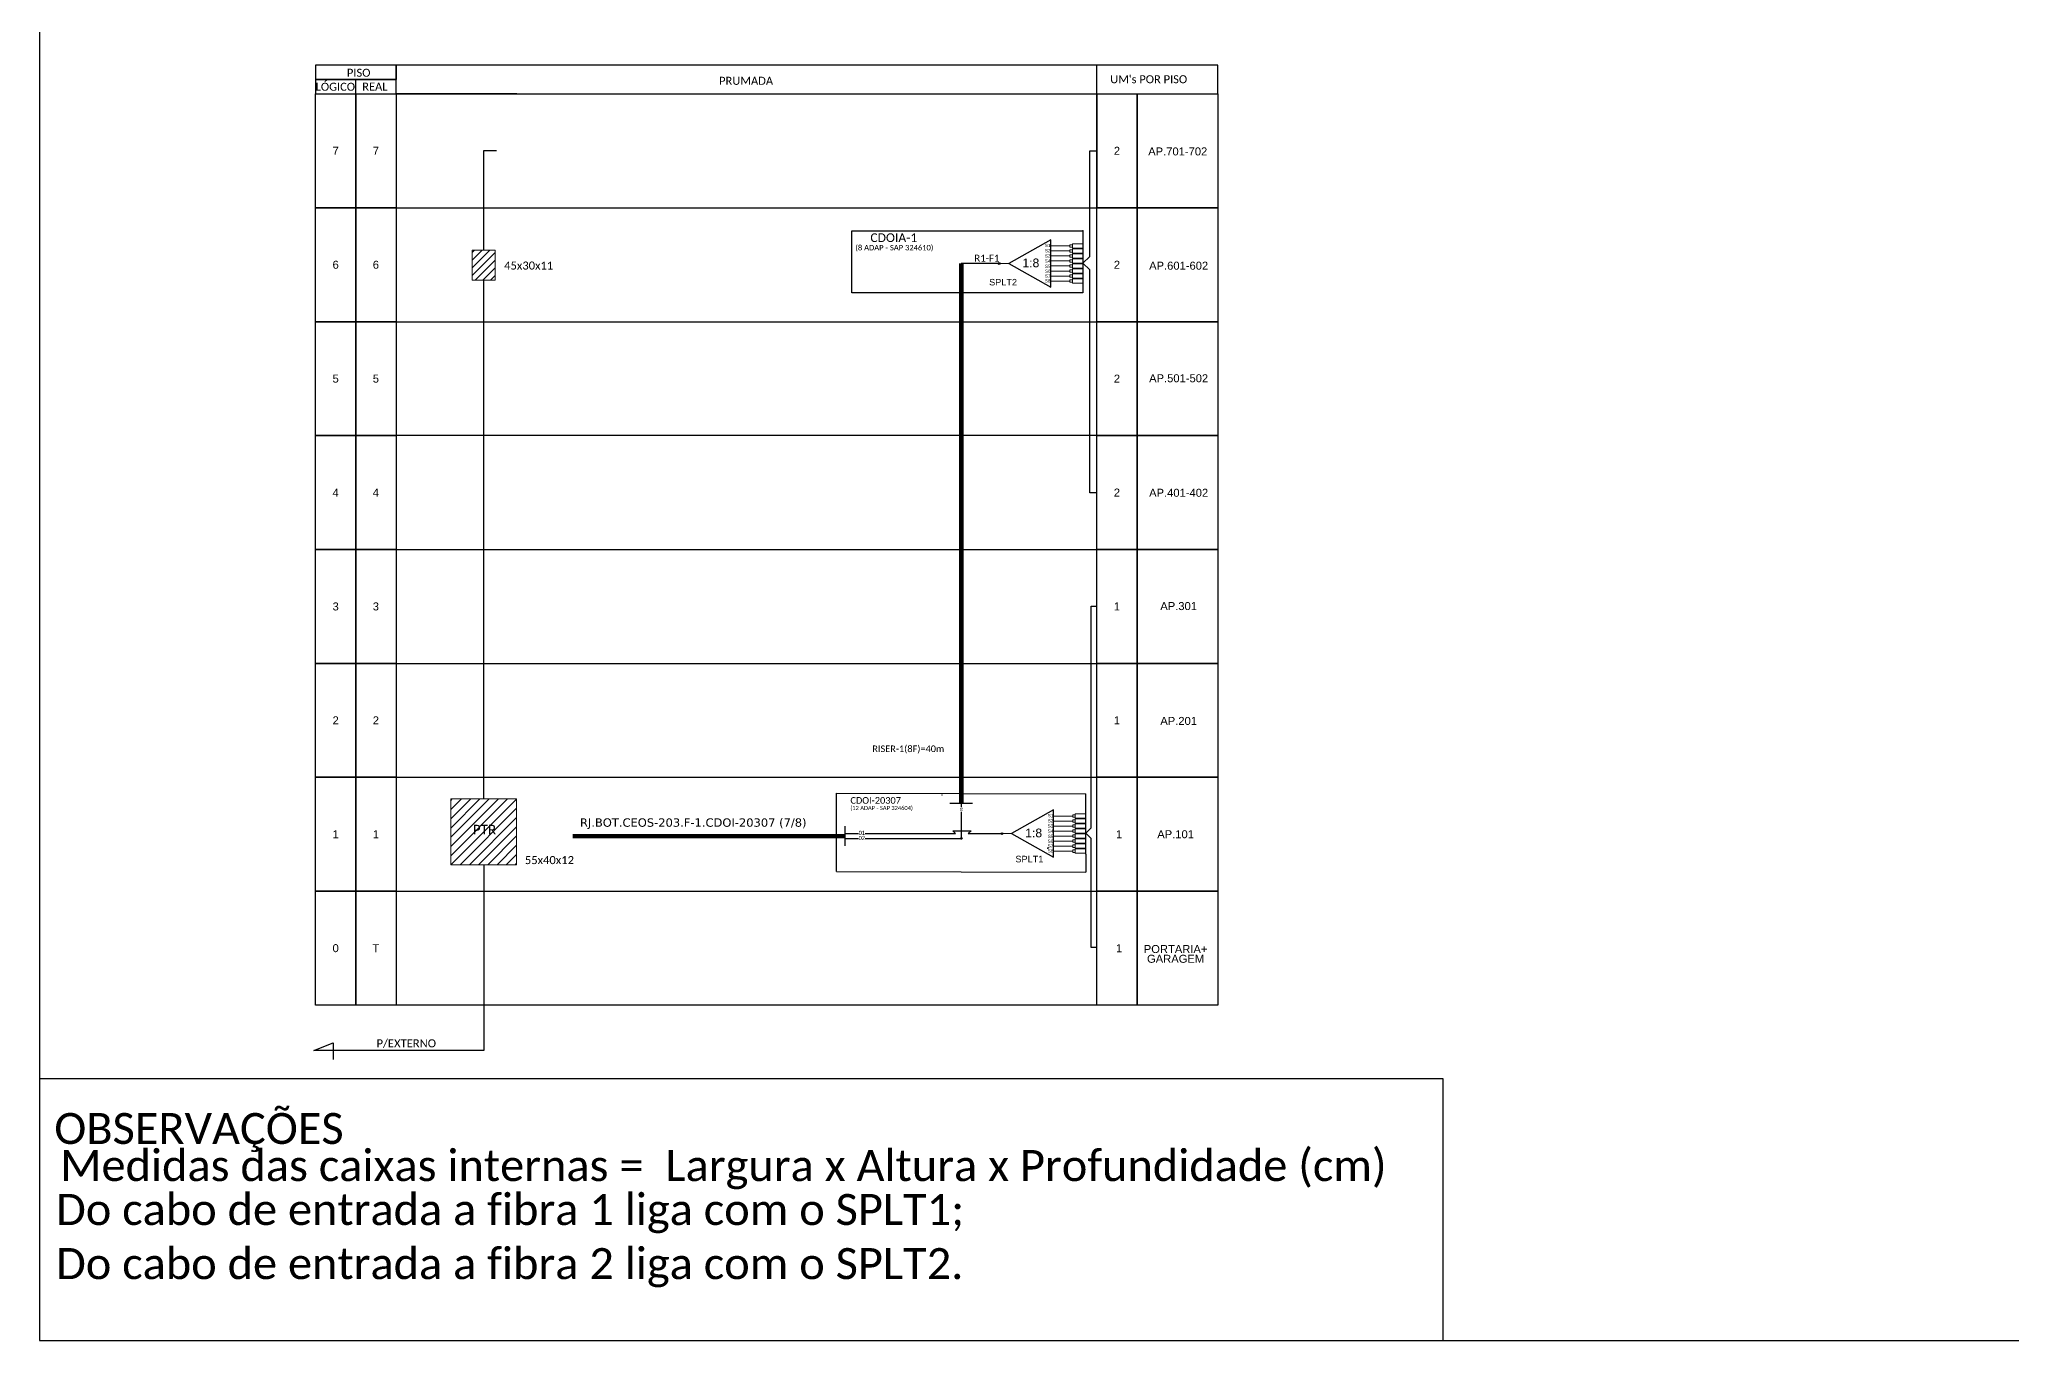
# Model space of a CAD drawing. Header units: inches. Extents: x 26024 to 26862, y 293481 to 294075.
# Drawn here: x 26023.6 to 26477.1, y 293481.5 to 293780.7 of the extents above; entities that cross this region are included whole.
import ezdxf
from ezdxf.enums import TextEntityAlignment as Align

# ---------------------------------------------------------------- set-up
doc = ezdxf.new("R2010")
doc.units = ezdxf.units.IN
doc.header["$MEASUREMENT"] = 0
doc.layers.add('10.1-Caixas Subterrâneas', color=5, linetype='Continuous')
doc.layers.add('10.4-Postes', color=1, linetype='Continuous', lineweight=0)
doc.layers.add('40.1-ETIQUETAS', color=1, linetype='Continuous', lineweight=20)
doc.styles.add('ARIAL', font='arial.ttf')
doc.styles.add('MtXpl_Calibri', font='calibri.ttf')
doc.styles.add('siredit', font='verdana.ttf')
doc.styles.add('WMF-Calibri0', font='calibri.ttf')

# ---------------------------------------------------------------- blocks, each defined once
blk = doc.blocks.new('A$C415C251F')
at = {"color": 3}
blk.add_point((0, 0), dxfattribs=at)
blk = doc.blocks.new('LEG_CDOIA8_C-SPLT_DIR')
at = {"color": 3}
blk.add_blockref('A$C415C251F', (0, 0), dxfattribs=at)
at = {"color": 1, "style": 'WMF-Calibri0', "flags": 4}
blk.add_attdef('CDO', (-26.84, -2.61), '', height=2, dxfattribs=at)
blk.add_attdef('MODELO', text='', height=1.5, dxfattribs=at).set_placement((-22.23, -4.54), align=Align.CENTER)
at = {"style": 'ARIAL', "flags": 4}
blk.add_attdef('SPLITAGEM', text='', height=1.5, dxfattribs=at).set_placement((-18.36, -12.59), align=Align.CENTER)
blk = doc.blocks.new('SPLT_1-8_SC-APC')
at = {"color": 1}
blk.add_lwpolyline([(-7.37, -2.1), (-17.04, -7.55), (-7.37, -13), (-7.37, -2.1)], dxfattribs=at)
at = {"color": 3, "lineweight": 0}
for points in [[(-2.99, -3.51), (-7.37, -3.51)], [(-2.41, -3.02), (-2.41, -4)], [(-2.41, -3.02), (0, -3.02)], [(-2.41, -4), (0, -4)], [(-2.41, -4.17), (-2.41, -5.16)], [(-2.41, -4.17), (0, -4.17)], [(-7.37, -4.66), (-2.99, -4.66)], [(-7.37, -5.82), (-2.99, -5.82)], [(-7.37, -6.97), (-2.99, -6.97)], [(-7.37, -8.12), (-2.99, -8.12)], [(-2.41, -5.16), (0, -5.16)], [(-2.41, -5.32), (-2.41, -6.31)], [(-2.41, -5.32), (0, -5.32)], [(-2.41, -6.31), (0, -6.31)], [(-2.41, -6.48), (-2.41, -7.46)], [(-2.41, -6.48), (0, -6.48)], [(-2.41, -7.46), (0, -7.46)], [(-2.41, -7.63), (-2.41, -8.62)], [(-2.41, -7.63), (0, -7.63)], [(-2.41, -8.62), (0, -8.62)], [(-2.41, -8.78), (-2.41, -9.77)], [(-2.41, -8.78), (0, -8.78)], [(-7.37, -9.28), (-2.99, -9.28)], [(-7.37, -10.43), (-2.99, -10.43)], [(-7.37, -11.58), (-2.99, -11.58)], [(-2.41, -9.77), (0, -9.77)], [(-2.41, -9.94), (-2.41, -10.92)], [(-2.41, -9.94), (0, -9.94)], [(-2.41, -10.92), (0, -10.92)], [(-2.41, -11.09), (-2.41, -12.08)], [(-2.41, -11.09), (0, -11.09)], [(-2.41, -12.08), (0, -12.08)]]:
    blk.add_lwpolyline(points, dxfattribs=at)
for points in [[(-2.99, -3.22), (-2.41, -3.22), (-2.41, -3.8), (-2.99, -3.8)], [(-2.99, -4.38), (-2.41, -4.38), (-2.41, -4.95), (-2.99, -4.95)], [(-2.99, -5.53), (-2.41, -5.53), (-2.41, -6.1), (-2.99, -6.1)], [(-2.99, -6.68), (-2.41, -6.68), (-2.41, -7.26), (-2.99, -7.26)], [(-2.99, -7.84), (-2.41, -7.84), (-2.41, -8.41), (-2.99, -8.41)], [(-2.99, -8.99), (-2.41, -8.99), (-2.41, -9.56), (-2.99, -9.56)], [(-2.99, -10.14), (-2.41, -10.14), (-2.41, -10.72), (-2.99, -10.72)], [(-2.99, -11.3), (-2.41, -11.3), (-2.41, -11.87), (-2.99, -11.87)]]:
    blk.add_lwpolyline(points, close=True, dxfattribs=at)
at = {"color": 1, "lineweight": 0}
blk.add_lwpolyline([(-17.04, -7.55), (-19.26, -7.55)], dxfattribs=at)
at = {"color": 1, "style": 'ARIAL'}
for s, height, p in [('S1', 0.75, (-8.74, -3.78)), ('S2', 0.75, (-8.74, -4.97)), ('1:8', 2, (-13.91, -8.4)), ('S3', 0.75, (-8.74, -6.18)), ('S4', 0.75, (-8.74, -7.36)), ('S5', 0.75, (-8.74, -8.57)), ('S6', 0.75, (-8.74, -9.69)), ('S7', 0.75, (-8.74, -10.78)), ('S8', 0.75, (-8.74, -11.9))]:
    blk.add_text(s, height=height, dxfattribs=at).set_placement(p)

msp = doc.modelspace()

# ---------------------------------------------------------------- hatches: boundary and pattern name
h = msp.add_hatch()
h.set_pattern_fill('ANSI31', color=1, scale=10)
h.set_pattern_definition([(45, (13935.6227, 291949.286), (-0.88388348, 0.88388348), [])])
h.paths.add_polyline_path([(26128.44, 293732.28), (26123.15, 293732.28), (26123.15, 293725.38), (26128.44, 293725.38)])
h = msp.add_hatch(color=3)
h.dxf.hatch_style = 1
edge = h.paths.add_edge_path()
edge.add_arc((26244.33, 293729.19), 0.205, 0, 360)
h = msp.add_hatch()
h.set_pattern_fill('ANSI31', color=1, scale=12, style=0)
h.set_pattern_definition([(45, (25384.6216, 293128.7979), (-1.0606602, 1.0606602), [])])
h.paths.add_polyline_path([(26133.38, 293606.06), (26118.21, 293606.06), (26118.21, 293590.92), (26133.38, 293590.92)])
h.paths.add_polyline_path([(26122.93, 293597.01), (26129.45, 293597.01), (26129.45, 293600.96), (26122.93, 293600.96)], flags=9)
h = msp.add_hatch(color=3)
h.dxf.hatch_style = 1
edge = h.paths.add_edge_path()
edge.add_arc((26235.63, 293596.96), 0.195, 0, 360)
h = msp.add_hatch(color=3)
h.dxf.hatch_style = 1
edge = h.paths.add_edge_path()
edge.add_arc((26235.63, 293596.96), 0.195, 0, 360)
h = msp.add_hatch(color=3)
h.dxf.hatch_style = 1
edge = h.paths.add_edge_path()
edge.add_arc((26244.97, 293598.09), 0.195, 0, 360)
h = msp.add_hatch(color=3)
h.dxf.hatch_style = 1
edge = h.paths.add_edge_path()
edge.add_arc((26244.97, 293598.09), 0.195, 0, 360)

# ---------------------------------------------------------------- linework, layer by layer
for p, q in [((26105.64, 293774.77), (26087.13, 293774.77)), ((26087.13, 293774.77), (26087.13, 293771.48)), ((26105.64, 293771.48), (26087.13, 293771.48)), ((26087.13, 293771.48), (26087.13, 293768.19)), ((26087.13, 293771.48), (26105.64, 293771.48)), ((26096.39, 293768.19), (26096.39, 293771.48)), ((26105.64, 293771.48), (26105.64, 293774.77)), ((26294.58, 293774.77), (26105.64, 293774.77)), ((26105.64, 293774.77), (26105.64, 293774.77)), ((26105.64, 293774.77), (26105.64, 293771.48)), ((26105.64, 293768.19), (26105.64, 293771.48)), ((26266.79, 293768.19), (26266.79, 293774.77)), ((26294.58, 293768.19), (26294.58, 293774.77)), ((26087.13, 293768.19), (26105.64, 293768.19)), ((26105.64, 293768.19), (26294.58, 293768.19)), ((26105.64, 293663.41), (26266.81, 293663.41)), ((26105.64, 293637.22), (26266.81, 293637.22)), ((26105.64, 293611.02), (26266.81, 293611.02))]:
    msp.add_line(p, q)
at = {"color": 0}
for p, q in [((26087.13, 293768.19), (26096.39, 293768.19)), ((26087.13, 293742), (26087.13, 293768.19)), ((26096.39, 293768.19), (26096.39, 293742)), ((26096.39, 293768.19), (26105.64, 293768.19)), ((26096.39, 293742), (26096.39, 293768.19)), ((26105.64, 293768.19), (26105.64, 293742)), ((26124.16, 293768.19), (26105.64, 293768.19)), ((26105.64, 293768.19), (26105.64, 293742)), ((26133.42, 293768.19), (26124.16, 293768.19)), ((26133.42, 293768.19), (26266.81, 293768.19)), ((26266.81, 293768.19), (26266.81, 293742)), ((26266.81, 293768.19), (26276.06, 293768.19)), ((26266.81, 293558.63), (26266.81, 293768.19)), ((26276.06, 293768.19), (26294.58, 293768.19)), ((26276.06, 293742), (26276.06, 293768.19)), ((26276.06, 293768.19), (26276.06, 293742)), ((26294.58, 293768.19), (26294.58, 293742)), ((26087.13, 293742), (26096.39, 293742)), ((26087.13, 293715.8), (26087.13, 293742)), ((26096.39, 293742), (26087.13, 293742)), ((26096.39, 293742), (26096.39, 293715.8)), ((26096.39, 293742), (26105.64, 293742)), ((26096.39, 293715.8), (26096.39, 293742)), ((26105.64, 293742), (26096.39, 293742)), ((26105.64, 293742), (26266.81, 293742)), ((26105.64, 293742), (26105.64, 293715.8)), ((26105.64, 293742), (26105.64, 293715.8)), ((26266.81, 293742), (26276.06, 293742)), ((26276.06, 293742), (26266.81, 293742)), ((26276.06, 293742), (26294.58, 293742)), ((26276.06, 293715.8), (26276.06, 293742)), ((26276.06, 293742), (26276.06, 293715.8)), ((26294.58, 293742), (26276.06, 293742)), ((26294.58, 293742), (26294.58, 293715.8)), ((26087.13, 293715.8), (26096.39, 293715.8)), ((26087.13, 293689.61), (26087.13, 293715.8)), ((26096.39, 293715.8), (26087.13, 293715.8)), ((26096.39, 293715.8), (26096.39, 293689.61)), ((26096.39, 293715.8), (26105.64, 293715.8)), ((26096.39, 293689.61), (26096.39, 293715.8)), ((26105.64, 293715.8), (26096.39, 293715.8)), ((26105.64, 293715.8), (26266.81, 293715.8)), ((26105.64, 293715.8), (26105.64, 293689.61)), ((26105.64, 293715.8), (26105.64, 293689.61)), ((26266.81, 293715.8), (26276.06, 293715.8)), ((26276.06, 293715.8), (26266.81, 293715.8)), ((26276.06, 293715.8), (26294.58, 293715.8)), ((26276.06, 293689.61), (26276.06, 293715.8)), ((26276.06, 293715.8), (26276.06, 293689.61)), ((26294.58, 293715.8), (26276.06, 293715.8)), ((26294.58, 293715.8), (26294.58, 293689.61)), ((26096.39, 293689.61), (26087.13, 293689.61)), ((26087.13, 293689.61), (26096.39, 293689.61)), ((26087.13, 293663.41), (26087.13, 293689.61)), ((26105.64, 293689.61), (26096.39, 293689.61)), ((26096.39, 293689.61), (26096.39, 293663.41)), ((26096.39, 293689.61), (26105.64, 293689.61)), ((26096.39, 293663.41), (26096.39, 293689.61)), ((26266.81, 293689.61), (26105.64, 293689.61)), ((26105.64, 293689.61), (26105.64, 293663.41)), ((26105.64, 293689.61), (26105.64, 293663.41)), ((26276.06, 293689.61), (26266.81, 293689.61)), ((26266.81, 293689.61), (26276.06, 293689.61)), ((26294.58, 293689.61), (26276.06, 293689.61)), ((26276.06, 293689.61), (26294.58, 293689.61)), ((26276.06, 293663.41), (26276.06, 293689.61)), ((26276.06, 293689.61), (26276.06, 293663.41)), ((26294.58, 293689.61), (26294.58, 293663.41)), ((26096.39, 293663.41), (26087.13, 293663.41)), ((26087.13, 293663.41), (26096.39, 293663.41)), ((26087.13, 293637.22), (26087.13, 293663.41)), ((26105.64, 293663.41), (26096.39, 293663.41)), ((26096.39, 293663.41), (26096.39, 293637.22)), ((26096.39, 293663.41), (26105.64, 293663.41)), ((26096.39, 293637.22), (26096.39, 293663.41)), ((26105.64, 293663.41), (26105.64, 293637.22)), ((26105.64, 293663.41), (26105.64, 293637.22)), ((26276.06, 293663.41), (26266.81, 293663.41)), ((26266.81, 293663.41), (26276.06, 293663.41)), ((26294.58, 293663.41), (26276.06, 293663.41)), ((26276.06, 293663.41), (26294.58, 293663.41)), ((26276.06, 293637.22), (26276.06, 293663.41)), ((26276.06, 293663.41), (26276.06, 293637.22)), ((26294.58, 293663.41), (26294.58, 293637.22)), ((26096.39, 293637.22), (26087.13, 293637.22)), ((26087.13, 293637.22), (26096.39, 293637.22)), ((26087.13, 293611.02), (26087.13, 293637.22)), ((26105.64, 293637.22), (26096.39, 293637.22)), ((26096.39, 293637.22), (26096.39, 293611.02)), ((26096.39, 293637.22), (26105.64, 293637.22)), ((26096.39, 293611.02), (26096.39, 293637.22)), ((26105.64, 293637.22), (26105.64, 293611.02)), ((26105.64, 293637.22), (26105.64, 293611.02)), ((26276.06, 293637.22), (26266.81, 293637.22)), ((26266.81, 293637.22), (26276.06, 293637.22)), ((26294.58, 293637.22), (26276.06, 293637.22)), ((26276.06, 293637.22), (26294.58, 293637.22)), ((26276.06, 293611.02), (26276.06, 293637.22)), ((26276.06, 293637.22), (26276.06, 293611.02)), ((26294.58, 293637.22), (26294.58, 293611.02)), ((26096.39, 293611.02), (26087.13, 293611.02)), ((26087.13, 293611.02), (26096.39, 293611.02)), ((26087.13, 293584.83), (26087.13, 293611.02)), ((26105.64, 293611.02), (26096.39, 293611.02)), ((26096.39, 293611.02), (26096.39, 293584.83)), ((26096.39, 293611.02), (26105.64, 293611.02)), ((26096.39, 293584.83), (26096.39, 293611.02)), ((26105.64, 293611.02), (26105.64, 293584.83)), ((26105.64, 293611.02), (26105.64, 293584.83)), ((26276.06, 293611.02), (26266.81, 293611.02)), ((26266.81, 293611.02), (26276.06, 293611.02)), ((26294.58, 293611.02), (26276.06, 293611.02)), ((26276.06, 293611.02), (26294.58, 293611.02)), ((26276.06, 293584.83), (26276.06, 293611.02)), ((26276.06, 293611.02), (26276.06, 293584.83)), ((26294.58, 293611.02), (26294.58, 293584.83)), ((26096.39, 293584.83), (26087.13, 293584.83)), ((26087.13, 293584.83), (26096.39, 293584.83)), ((26087.13, 293558.63), (26087.13, 293584.83)), ((26105.64, 293584.83), (26096.39, 293584.83)), ((26096.39, 293584.83), (26096.39, 293558.63)), ((26096.39, 293584.83), (26105.64, 293584.83)), ((26096.39, 293558.63), (26096.39, 293584.83)), ((26105.64, 293584.83), (26266.81, 293584.83)), ((26105.64, 293584.83), (26105.64, 293558.63)), ((26105.64, 293584.83), (26105.64, 293558.63)), ((26276.06, 293584.83), (26266.81, 293584.83)), ((26266.81, 293584.83), (26276.06, 293584.83)), ((26294.58, 293584.83), (26276.06, 293584.83)), ((26276.06, 293584.83), (26294.58, 293584.83)), ((26276.06, 293558.63), (26276.06, 293584.83)), ((26276.06, 293584.83), (26276.06, 293558.63)), ((26294.58, 293584.83), (26294.58, 293558.63)), ((26096.39, 293558.63), (26087.13, 293558.63)), ((26105.64, 293558.63), (26096.39, 293558.63)), ((26266.81, 293558.63), (26105.64, 293558.63)), ((26276.06, 293558.63), (26266.81, 293558.63)), ((26294.58, 293558.63), (26276.06, 293558.63))]:
    msp.add_line(p, q, dxfattribs=at)
for points in [[(26023.65, 293481.49), (26862.21, 293481.49), (26862.21, 294075.49), (26023.65, 294075.49), (26023.65, 293481.49)], [(26208.95, 293597.16), (26208.95, 293597.16)], [(26023.65, 293541.78), (26346.33, 293541.78)]]:
    msp.add_lwpolyline(points)
at = {"color": 3}
for points in [[(26125.8, 293732.28), (26125.8, 293755.18), (26128.72, 293755.18)], [(26266.81, 293676.48), (26265.15, 293676.48), (26265.15, 293727.76), (26263.59, 293729.27), (26265.16, 293730.78), (26265.16, 293755.1), (26266.81, 293755.1)], [(26125.8, 293606.09), (26125.8, 293725.38)], [(26266.81, 293571.87), (26265.49, 293571.85), (26265.49, 293596.96), (26264.23, 293598.17), (26265.49, 293599.37), (26265.49, 293599.37), (26265.49, 293650.41), (26266.81, 293650.41)], [(26208.95, 293598.09), (26211.95, 293598.09)], [(26213.53, 293598.09), (26219.79, 293598.09), (26219.79, 293598.09)], [(26219.79, 293598.09), (26234.28, 293598.09)], [(26234.28, 293598.09), (26233.64, 293598.71), (26237.87, 293598.71), (26237.23, 293598.09)], [(26237.23, 293598.09), (26244.97, 293598.09)]]:
    msp.add_lwpolyline(points, dxfattribs=at)
at = {"color": 1}
msp.add_lwpolyline([(26210.46, 293736.73), (26263.59, 293736.73), (26263.59, 293722.41), (26210.46, 293722.41)], close=True, dxfattribs=at)
at = {"color": 1, "lineweight": 0}
for points in [[(26123.15, 293732.28), (26128.44, 293732.28), (26128.44, 293725.38), (26123.15, 293725.38)], [(26118.21, 293606.09), (26133.38, 293606.09), (26133.38, 293590.92), (26118.21, 293590.92)]]:
    msp.add_lwpolyline(points, close=True, dxfattribs=at)
at = {"color": 5, "const_width": 1}
msp.add_lwpolyline([(26235.63, 293605.11), (26235.63, 293729.19)], dxfattribs=at)
at = {"color": 5}
for points in [[(26244.12, 293729.19), (26235.63, 293729.19)], [(26233.02, 293605.11), (26238.23, 293605.11)], [(26235.63, 293605.11), (26235.63, 293604.15)], [(26235.63, 293603.08), (26235.63, 293596.96)], [(26235.63, 293596.96), (26235.63, 293596.96)]]:
    msp.add_lwpolyline(points, dxfattribs=at)
at = {"color": 1}
for points in [[(26206.95, 293607.34), (26264.23, 293607.19)], [(26264.23, 293593.38), (26264.23, 293607.19)], [(26208.95, 293595.28), (26208.95, 293599.77)], [(26125.8, 293590.92), (26125.8, 293548.19), (26086.77, 293548.19), (26091.16, 293549.98), (26091.16, 293546.11)], [(26264.23, 293593.38), (26264.23, 293589.22)], [(26206.95, 293589.37), (26264.23, 293589.22)]]:
    msp.add_lwpolyline(points, dxfattribs=at)
at = {"color": 1, "const_width": 1}
msp.add_lwpolyline([(26208.95, 293597.52), (26146.28, 293597.52), (26146.28, 293597.52), (26146.28, 293597.52)], dxfattribs=at)
at = {"color": 2}
for points in [[(26208.95, 293596.97), (26211.95, 293596.97)], [(26213.53, 293596.97), (26235.63, 293596.96), (26235.63, 293596.96)]]:
    msp.add_lwpolyline(points, dxfattribs=at)
at = {"linetype": 'Continuous'}
msp.add_lwpolyline([(26346.33, 293541.78), (26346.33, 293481.49)], dxfattribs=at)
at = {"color": 3}
for centre, radius in [((26244.33, 293729.19), 0.205), ((26235.63, 293596.96), 0.195), ((26235.63, 293596.96), 0.195), ((26244.97, 293598.09), 0.195), ((26244.97, 293598.09), 0.195)]:
    msp.add_circle(centre, radius, dxfattribs=at)
msp.add_point((26255.51, 293594.73))
at = {"layer": '10.1-Caixas Subterrâneas', "color": 1}
msp.add_lwpolyline([(26206.95, 293589.37), (26206.95, 293607.34)], dxfattribs=at)

# ---------------------------------------------------------------- block references
at = {"color": 3}
for name, p in [('A$C415C251F', (26263.59, 293736.73)), ('SPLT_1-8_SC-APC', (26263.59, 293736.73)), ('SPLT_1-8_SC-APC', (26264.23, 293605.63))]:
    msp.add_blockref(name, p, dxfattribs=at)
at = {"layer": '10.4-Postes', "color": 1}
ref = msp.add_blockref('LEG_CDOIA8_C-SPLT_DIR', (26231.2, 293606.93), dxfattribs=dict(at, xscale=0.7595886718511338, yscale=0.7595886718511338, zscale=0.7595886718511338))
ref.add_attrib('CDO', 'CDOI-20307', (26210.13, 293604.95), dxfattribs={"layer": '0', "color": 0, "height": 1.519, "style": 'WMF-Calibri0'})
ref.add_attrib('MODELO', '(12 ADAP - SAP 324604)', dxfattribs={"layer": '0', "color": 0, "height": 0.9495, "style": 'WMF-Calibri0'}).set_placement((26217.3, 293603.49), align=Align.CENTER)

# ---------------------------------------------------------------- texts
for s, height, style, p in [('     PISO', 1.84, 'WMF-Calibri0', (26091.1, 293772.13)), ('PRUMADA', 1.84, 'WMF-Calibri0', (26179.93, 293770.28)), ("UM's POR PISO", 1.84, 'WMF-Calibri0', (26269.86, 293770.64)), ('  LÓGICO', 1.84, 'WMF-Calibri0', (26085.86, 293768.91)), ('    REAL', 1.84, 'WMF-Calibri0', (26095.27, 293768.95)), ('SPLT1', 1.5, 'ARIAL', (26248.07, 293591.47)), ('OBSERVAÇÕES', 7.1308, 'WMF-Calibri0', (26027.06, 293526.69)), ('Do cabo de entrada a fibra 1 liga com o SPLT1;', 7.1308, 'MtXpl_Calibri', (26027.47, 293508.06)), ('Do cabo de entrada a fibra 2 liga com o SPLT2.', 7.1308, 'MtXpl_Calibri', (26027.47, 293495.62))]:
    msp.add_text(s, height=height, dxfattribs=dict(style=style)).set_placement(p)
at = {"color": 0, "style": 'ARIAL'}
for s, p in [('7', (26091.76, 293755.1)), ('7', (26101.01, 293755.1)), ('2', (26271.41, 293755.1)), ('AP.701-702', (26285.39, 293754.96)), ('6', (26091.76, 293728.9)), ('6', (26101.01, 293728.9)), ('2', (26271.41, 293728.9)), ('AP.601-602', (26285.6, 293728.68)), ('5', (26091.76, 293702.71)), ('5', (26101.01, 293702.71)), ('2', (26271.41, 293702.71)), ('AP.501-502', (26285.6, 293702.79)), ('4', (26091.76, 293676.51)), ('4', (26101.01, 293676.51)), ('2', (26271.41, 293676.51)), ('AP.401-402', (26285.6, 293676.46)), ('3', (26091.76, 293650.32)), ('3', (26101.01, 293650.32)), ('1', (26271.41, 293650.32)), ('AP.301', (26285.6, 293650.4)), ('2', (26091.76, 293624.12)), ('2', (26101.01, 293624.12)), ('1', (26271.41, 293624.12)), ('AP.201', (26285.6, 293623.99)), ('1', (26091.76, 293597.93)), ('1', (26101.01, 293597.93)), ('1', (26271.91, 293597.93)), ('AP.101', (26284.9, 293597.93)), ('0', (26091.76, 293571.73)), ('T', (26101.01, 293571.73)), ('1', (26271.91, 293571.73)), ('PORTARIA+', (26284.9, 293571.53)), ('GARAGEM', (26284.9, 293569.29))]:
    msp.add_text(s, height=1.84, dxfattribs=at).set_placement(p, align=Align.MIDDLE_CENTER)
at = {"color": 1, "ltscale": 6, "style": 'WMF-Calibri0'}
msp.add_text('CDOIA-1', height=2, dxfattribs=at).set_placement((26214.72, 293734.12))
msp.add_text('(8 ADAP - SAP 324610)', height=1.25, dxfattribs=at).set_placement((26220.23, 293732.2), align=Align.CENTER)
at = {"color": 5, "style": 'WMF-Calibri0'}
for s, height, p in [('R1-F1', 1.6, (26238.62, 293729.61)), ('RISER-1(8F)=40m', 1.5192, (26215.16, 293616.82))]:
    msp.add_text(s, height=height, dxfattribs=at).set_placement(p)
at = {"color": 0, "style": 'WMF-Calibri0'}
for s, p in [('45x30x11', (26130.5, 293727.78)), ('55x40x12', (26135.27, 293591.06))]:
    msp.add_text(s, height=1.854, dxfattribs=at).set_placement(p)
at = {"ltscale": 6, "style": 'ARIAL'}
msp.add_text('SPLT2', height=1.5, dxfattribs=at).set_placement((26245.23, 293724.14), align=Align.CENTER)
at = {"style": 'ARIAL'}
msp.add_text('01', height=0.57, rotation=90, dxfattribs=at).set_placement((26235.62, 293603.67), align=Align.MIDDLE_CENTER)
at = {"color": 7, "style": 'WMF-Calibri0'}
msp.add_text('PTR', height=2.224, dxfattribs=at).set_placement((26123.31, 293597.88))
at = {"color": 7, "style": 'ARIAL'}
msp.add_text('01', height=0.949, dxfattribs=at).set_placement((26212.76, 293598.25), align=Align.MIDDLE_CENTER)
at = {"style": 'ARIAL'}
msp.add_text('02', height=0.949, dxfattribs=at).set_placement((26212.76, 293597.08), align=Align.MIDDLE_CENTER)
at = {"color": 1, "style": 'WMF-Calibri0'}
msp.add_text('P/EXTERNO', height=1.854, dxfattribs=at).set_placement((26101.16, 293548.92))
at = {"insert": (26028.42, 293525.3), "char_height": 7.1308, "width": 658.8434, "attachment_point": 1, "style": 'WMF-Calibri0'}
msp.add_mtext('Medidas das caixas internas =  Largura x Altura x Profundidade (cm)', dxfattribs=at)
at = {"layer": '40.1-ETIQUETAS', "color": 1, "style": 'siredit'}
msp.add_text('RJ.BOT.CEOS-203.F-1.CDOI-20307 (7/8)', height=1.9246, dxfattribs=at).set_placement((26173.98, 293600.62), align=Align.MIDDLE_CENTER)

doc.saveas('drawing.dxf')
